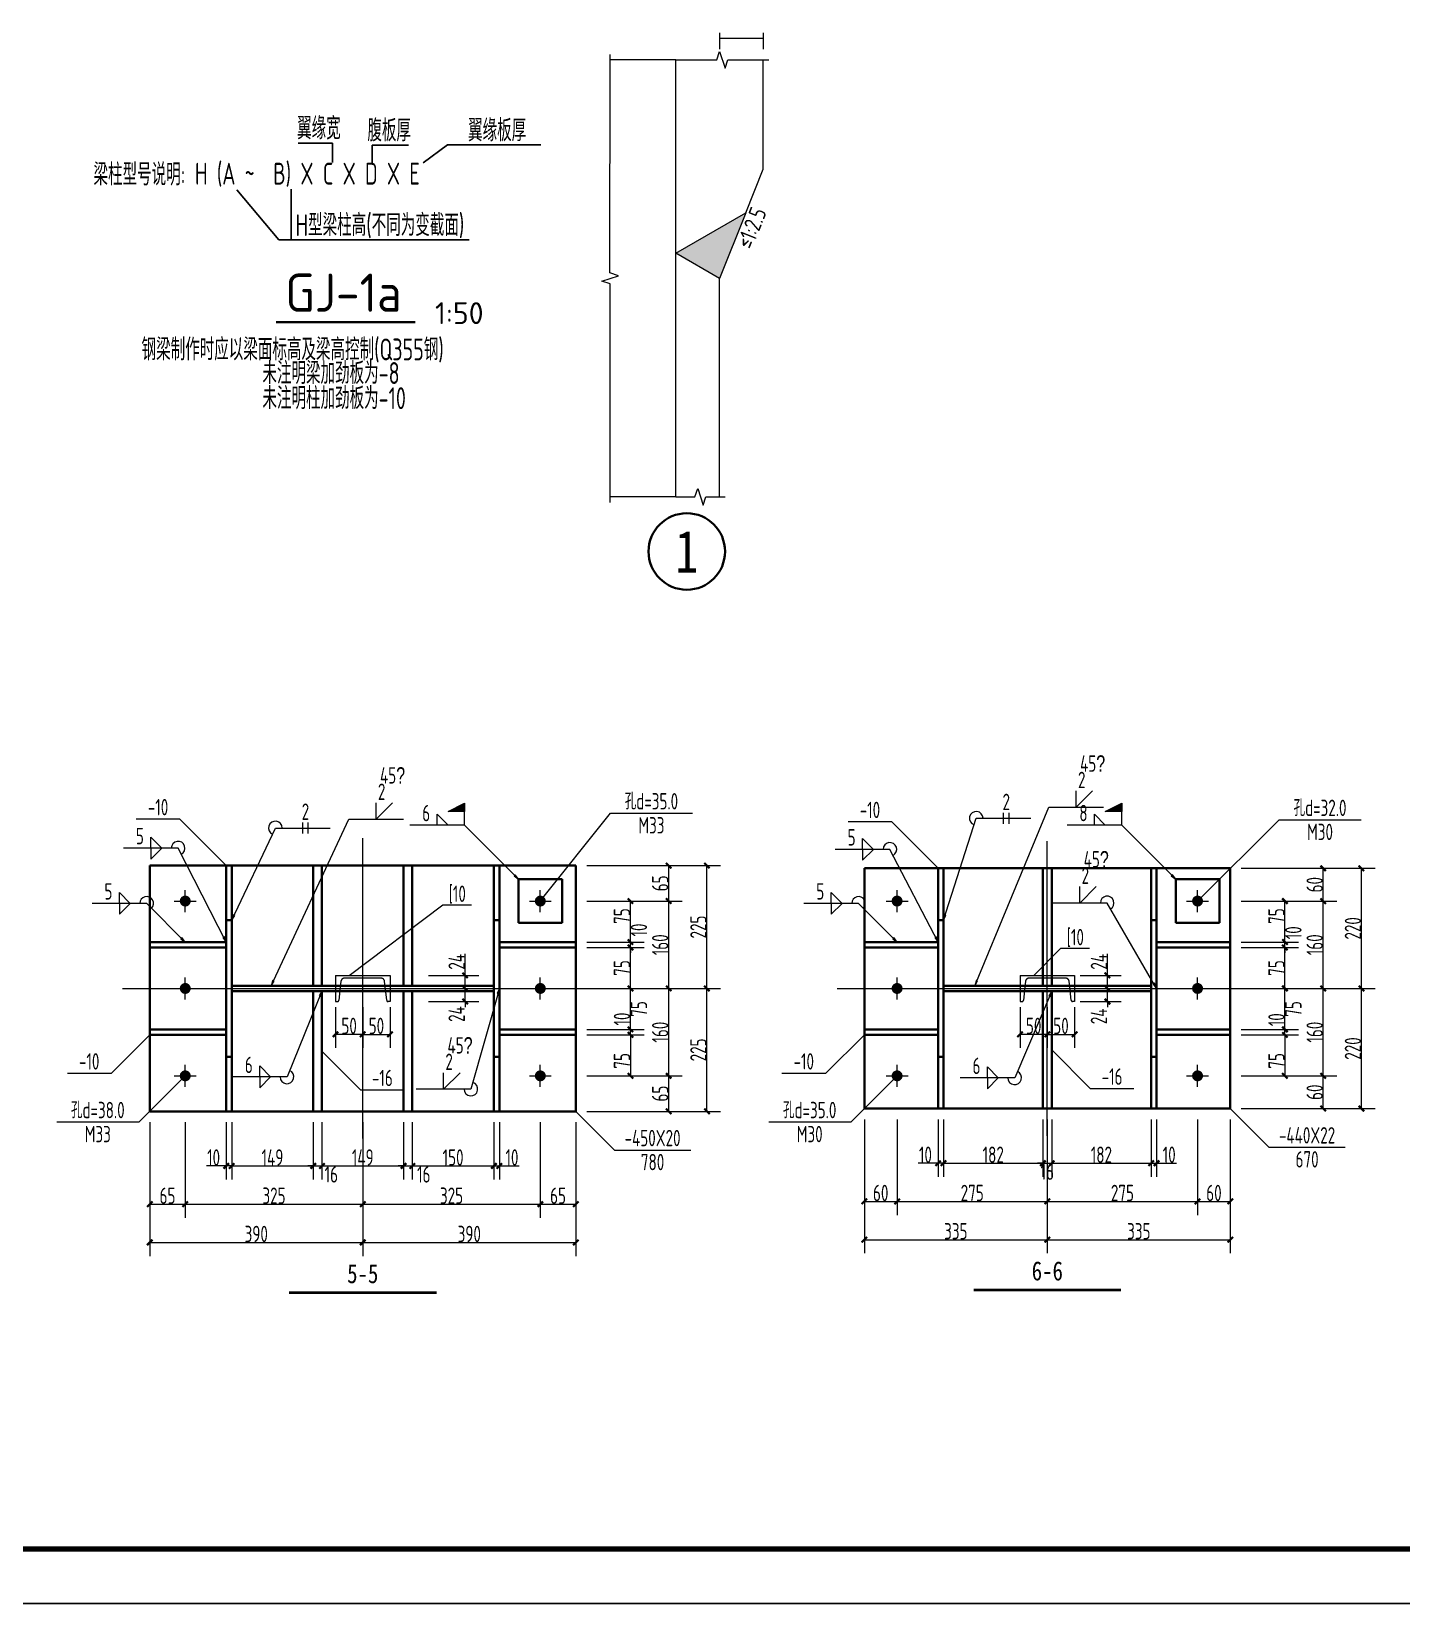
# Model space of a CAD drawing. Extents: x 2072855 to 2883818, y 17306032 to 17674225.
# Drawn here: x 2350839 to 2375920, y 17335470 to 17364257 of the extents above; entities that cross this region are included whole.
import ezdxf
from ezdxf.enums import TextEntityAlignment as Align

# ---------------------------------------------------------------- set-up
doc = ezdxf.new("R2010")
doc.units = 0
doc.header["$LTSCALE"] = 1000
doc.header["$MEASUREMENT"] = 0
doc.linetypes.add('线型2', pattern=[5, 3, -2])
doc.linetypes.add('线型4', pattern=[2.5, 1.5, -1])
for name, color, linetype, lineweight in [('10', 7, 'Continuous', 35), ('20', 2, 'Continuous', 35), ('墙线__粗线', 7, 'Continuous', 18), ('字符串标注', 9, 'Continuous', 18), ('尺寸标注', 9, 'Continuous', 18), ('层10', 7, 'Continuous', 35), ('柱子', 3, 'Continuous', 35), ('焊缝标注', 9, 'Continuous', 18), ('螺栓孔标注', 9, 'Continuous', 18), ('钢板标注', 9, 'Continuous', 18)]:
    doc.layers.add(name, color=color, linetype=linetype, lineweight=lineweight)
for name, color, linetype in [('3T_WOOD', 21, 'Continuous'), ('THICK', 6, 'Continuous'), ('TK', 4, 'Continuous')]:
    doc.layers.add(name, color=color, linetype=linetype)
doc.styles.add('FromPkpm', font='Pkpmeng', dxfattribs={"width": 0.7, "bigfont": 'hztxt'})
doc.styles.add('hztxt', font='Pkpmeng', dxfattribs={"width": 0.7, "bigfont": 'hztxt'})
doc.styles.add('TSSD_REIN', font='tssdeng.shx', dxfattribs={"width": 0.7, "bigfont": 'tssdchn.shx'})
doc.styles.add('宋体', font='', dxfattribs={"width": 0.8})
doc.styles.add('黑体', font='simhei.ttf', dxfattribs={"width": 0.8})
doc.styles.get('宋体').set_extended_font_data('SimSun')

# ---------------------------------------------------------------- blocks, each defined once
blk = doc.blocks.new('_ArchTick')
at = {"color": 0, "linetype": 'ByBlock', "const_width": 0.4}
blk.add_lwpolyline([(-0.5, -0.5), (0.5, 0.5)], dxfattribs=at)
blk = doc.blocks.new('GeYuanFrame_66021773', base_point=(20.09, 4.53))
at = {"layer": 'TK'}
blk.add_lwpolyline([(20.09, 4.53), (20.09, 598.53), (1176.09, 598.53), (1176.09, 4.53)], close=True, dxfattribs=at)
at = {"layer": 'TK', "const_width": 1}
blk.add_lwpolyline([(45.09, 588.53), (1166.09, 588.53), (1166.09, 14.53), (45.09, 14.53)], close=True, dxfattribs=at)

msp = doc.modelspace()

# ---------------------------------------------------------------- hatches: boundary and pattern name
at = {"layer": '墙线__粗线'}
msp.add_hatch(color=9, dxfattribs=at).paths.add_polyline_path([(2363435.5, 17359734.4), (2362635.5, 17360196.3), (2363916, 17360935.5)])
at = {"layer": '焊缝标注'}
for points in [[(2358765.3, 17349974.4), (2358465.3, 17349974.4), (2358765.3, 17350124.4)], [(2370797.1, 17349974.4), (2370497.1, 17349974.4), (2370797.1, 17350124.4)], [(2359754, 17348733.2), (2359694, 17348814.6), (2359672.8, 17348793.4)], [(2371785.9, 17348733.2), (2371725.9, 17348814.6), (2371704.6, 17348793.4)], [(2354504, 17347983.2), (2354560.4, 17348067.2), (2354533.3, 17348080)], [(2367535.9, 17347983.2), (2367580.7, 17348073.9), (2367552.1, 17348083)], [(2353654, 17347583.2), (2353594, 17347664.6), (2353572.8, 17347643.4)], [(2354404, 17347583.2), (2354371.8, 17347679.1), (2354345.1, 17347665.4)], [(2366685.9, 17347583.2), (2366625.9, 17347664.6), (2366604.6, 17347643.4)], [(2367435.9, 17347583.2), (2367403, 17347678.9), (2367376.4, 17347665)], [(2355224, 17346783.2), (2355279.9, 17346867.5), (2355252.7, 17346880.2)], [(2368105.9, 17346783.2), (2368158.1, 17346869.8), (2368130.4, 17346881.3)], [(2371435.9, 17346733.2), (2371398.8, 17346827.3), (2371372.8, 17346812.3)], [(2356157.4, 17346683.2), (2356105.7, 17346596.3), (2356133.5, 17346585)], [(2359404, 17346733.2), (2359362.4, 17346641.1), (2359391.3, 17346632.9)], [(2369515.9, 17346683.2), (2369462.8, 17346597.2), (2369490.4, 17346585.4)]]:
    msp.add_hatch(color=256, dxfattribs=at).paths.add_polyline_path(points)

# ---------------------------------------------------------------- linework, layer by layer
at = {"layer": '10', "linetype": '线型2', "lineweight": 18, "ltscale": 100}
for p, q in [((2356904, 17343983.2), (2356904, 17349483.2)), ((2369435.9, 17344033.2), (2369435.9, 17349433.2)), ((2352504, 17346733.2), (2361304, 17346733.2)), ((2365585.9, 17346733.2), (2373285.9, 17346733.2))]:
    msp.add_line(p, q, dxfattribs=at)
at = {"layer": '10', "lineweight": 18, "ltscale": 100}
for p, q in [((2353654, 17348133.2), (2353654, 17348533.2)), ((2360154, 17348133.2), (2360154, 17348533.2)), ((2366685.9, 17348133.2), (2366685.9, 17348533.2)), ((2372185.9, 17348133.2), (2372185.9, 17348533.2)), ((2353454, 17348333.2), (2353854, 17348333.2)), ((2359954, 17348333.2), (2360354, 17348333.2)), ((2366485.9, 17348333.2), (2366885.9, 17348333.2)), ((2371985.9, 17348333.2), (2372385.9, 17348333.2)), ((2353654, 17346533.2), (2353654, 17346933.2)), ((2360154, 17346533.2), (2360154, 17346933.2)), ((2366685.9, 17346533.2), (2366685.9, 17346933.2)), ((2372185.9, 17346533.2), (2372185.9, 17346933.2)), ((2353454, 17346733.2), (2353854, 17346733.2)), ((2359954, 17346733.2), (2360354, 17346733.2)), ((2366485.9, 17346733.2), (2366885.9, 17346733.2)), ((2371985.9, 17346733.2), (2372385.9, 17346733.2)), ((2353454, 17345133.2), (2353854, 17345133.2)), ((2353654, 17344933.2), (2353654, 17345333.2)), ((2359954, 17345133.2), (2360354, 17345133.2)), ((2360154, 17344933.2), (2360154, 17345333.2)), ((2366485.9, 17345133.2), (2366885.9, 17345133.2)), ((2366685.9, 17344933.2), (2366685.9, 17345333.2)), ((2371985.9, 17345133.2), (2372385.9, 17345133.2)), ((2372185.9, 17344933.2), (2372185.9, 17345333.2))]:
    msp.add_line(p, q, dxfattribs=at)
at = {"layer": '10', "color": 3, "lineweight": 35, "ltscale": 100}
for p, q in [((2354504, 17347983.2), (2354404, 17347983.2)), ((2354404, 17347983.2), (2354404, 17345483.2)), ((2354504, 17345483.2), (2354504, 17347983.2)), ((2359404, 17347983.2), (2359304, 17347983.2)), ((2359304, 17347983.2), (2359304, 17345483.2)), ((2359404, 17345483.2), (2359404, 17347983.2)), ((2367535.9, 17347983.2), (2367435.9, 17347983.2)), ((2367435.9, 17347983.2), (2367435.9, 17345483.2)), ((2367535.9, 17345483.2), (2367535.9, 17347983.2)), ((2371435.9, 17347983.2), (2371335.9, 17347983.2)), ((2371335.9, 17347983.2), (2371335.9, 17345483.2)), ((2371435.9, 17345483.2), (2371435.9, 17347983.2)), ((2354504, 17346783.2), (2359304, 17346783.2)), ((2354504, 17346683.2), (2359304, 17346683.2)), ((2367535.9, 17346783.2), (2371335.9, 17346783.2)), ((2367535.9, 17346683.2), (2371335.9, 17346683.2)), ((2354404, 17345483.2), (2354504, 17345483.2)), ((2359304, 17345483.2), (2359404, 17345483.2)), ((2367435.9, 17345483.2), (2367535.9, 17345483.2)), ((2371335.9, 17345483.2), (2371435.9, 17345483.2))]:
    msp.add_line(p, q, dxfattribs=at)
at = {"layer": '10', "color": 1, "linetype": '线型4', "lineweight": 18, "ltscale": 100}
for p, q in [((2356404, 17346973.2), (2356404, 17346493.2)), ((2356404, 17346973.2), (2357404, 17346973.2)), ((2356505.1, 17346867.5), (2356465, 17346519.6)), ((2357244.7, 17346920.2), (2356563.4, 17346920.2)), ((2357343, 17346519.6), (2357302.9, 17346867.5)), ((2357404, 17346973.2), (2357404, 17346493.2)), ((2368935.9, 17346973.2), (2368935.9, 17346493.2)), ((2368935.9, 17346973.2), (2369935.9, 17346973.2)), ((2369037, 17346867.5), (2368996.9, 17346519.6)), ((2369776.5, 17346920.2), (2369095.2, 17346920.2)), ((2369874.9, 17346519.6), (2369834.8, 17346867.5)), ((2369935.9, 17346973.2), (2369935.9, 17346493.2)), ((2356404, 17346493.2), (2356441.2, 17346493.2)), ((2357404, 17346493.2), (2357366.9, 17346493.2)), ((2368935.9, 17346493.2), (2368973, 17346493.2)), ((2369935.9, 17346493.2), (2369898.7, 17346493.2))]:
    msp.add_line(p, q, dxfattribs=at)
at = {"layer": '10', "color": 1, "ltscale": 100, "const_width": 100}
for points in [[(2353704, 17348333.2, 1), (2353604, 17348333.2, 1)], [(2360204, 17348333.2, 1), (2360104, 17348333.2, 1)], [(2366735.9, 17348333.2, 1), (2366635.9, 17348333.2, 1)], [(2372235.9, 17348333.2, 1), (2372135.9, 17348333.2, 1)], [(2353704, 17346733.2, 1), (2353604, 17346733.2, 1)], [(2360204, 17346733.2, 1), (2360104, 17346733.2, 1)], [(2366735.9, 17346733.2, 1), (2366635.9, 17346733.2, 1)], [(2372235.9, 17346733.2, 1), (2372135.9, 17346733.2, 1)], [(2353704, 17345133.2, 1), (2353604, 17345133.2, 1)], [(2360204, 17345133.2, 1), (2360104, 17345133.2, 1)], [(2366735.9, 17345133.2, 1), (2366635.9, 17345133.2, 1)], [(2372235.9, 17345133.2, 1), (2372135.9, 17345133.2, 1)]]:
    msp.add_lwpolyline(points, format="xyb", close=True, dxfattribs=at)
at = {"layer": '10', "lineweight": 35, "ltscale": 100, "const_width": 50}
for points in [[(2355554, 17341161.9), (2358254, 17341161.9)], [(2368085.9, 17341211.9), (2370785.9, 17341211.9)]]:
    msp.add_lwpolyline(points, dxfattribs=at)
at = {"layer": '10', "color": 1, "linetype": '线型4', "lineweight": 18, "ltscale": 100}
for centre, radius, start, end in [((2356567.1, 17346857.6), 62.8, 93.4084, 170.88101), ((2357240.9, 17346857.6), 62.8, 9.11901, 86.5916), ((2369099, 17346857.6), 62.8, 93.4084, 170.88101), ((2369772.8, 17346857.6), 62.8, 9.11901, 86.5916), ((2356442.7, 17346515.9), 22.7, 266.23474, 9.47566), ((2357365.4, 17346515.9), 22.7, 170.52434, 273.76526), ((2368974.5, 17346515.9), 22.7, 266.23474, 9.47566), ((2369897.2, 17346515.9), 22.7, 170.52434, 273.76526)]:
    msp.add_arc(centre, radius, start, end, dxfattribs=at)
at = {"layer": '20', "lineweight": 35, "ltscale": 100}
for p, q in [((2360804, 17348983.2), (2353004, 17348983.2)), ((2353004, 17348983.2), (2353004, 17344483.2)), ((2354504, 17348983.2), (2354404, 17348983.2)), ((2354404, 17348983.2), (2354404, 17347983.2)), ((2354504, 17347983.2), (2354504, 17348983.2)), ((2356157.4, 17348983.2), (2355997.4, 17348983.2)), ((2355997.4, 17348983.2), (2355997.4, 17346783.2)), ((2356157.4, 17346783.2), (2356157.4, 17348983.2)), ((2357810.7, 17348983.2), (2357650.7, 17348983.2)), ((2357650.7, 17348983.2), (2357650.7, 17346783.2)), ((2357810.7, 17346783.2), (2357810.7, 17348983.2)), ((2359404, 17348983.2), (2359304, 17348983.2)), ((2359304, 17348983.2), (2359304, 17347983.2)), ((2359404, 17347983.2), (2359404, 17348983.2)), ((2360804, 17344483.2), (2360804, 17348983.2)), ((2372785.9, 17348933.2), (2366085.9, 17348933.2)), ((2366085.9, 17348933.2), (2366085.9, 17344533.2)), ((2367535.9, 17348933.2), (2367435.9, 17348933.2)), ((2367435.9, 17348933.2), (2367435.9, 17347983.2)), ((2367535.9, 17347983.2), (2367535.9, 17348933.2)), ((2369515.9, 17348933.2), (2369355.9, 17348933.2)), ((2369355.9, 17348933.2), (2369355.9, 17346783.2)), ((2369515.9, 17346783.2), (2369515.9, 17348933.2)), ((2371435.9, 17348933.2), (2371335.9, 17348933.2)), ((2371335.9, 17348933.2), (2371335.9, 17347983.2)), ((2371435.9, 17347983.2), (2371435.9, 17348933.2)), ((2372785.9, 17344533.2), (2372785.9, 17348933.2)), ((2360554, 17348733.2), (2359754, 17348733.2)), ((2359754, 17348733.2), (2359754, 17347933.2)), ((2360554, 17347933.2), (2360554, 17348733.2)), ((2372585.9, 17348733.2), (2371785.9, 17348733.2)), ((2371785.9, 17348733.2), (2371785.9, 17347933.2)), ((2372585.9, 17347933.2), (2372585.9, 17348733.2)), ((2354404, 17347983.2), (2354504, 17347983.2)), ((2359304, 17347983.2), (2359404, 17347983.2)), ((2367435.9, 17347983.2), (2367535.9, 17347983.2)), ((2371335.9, 17347983.2), (2371435.9, 17347983.2)), ((2359754, 17347933.2), (2360554, 17347933.2)), ((2371785.9, 17347933.2), (2372585.9, 17347933.2)), ((2354404, 17347583.2), (2353004, 17347583.2)), ((2353004, 17347583.2), (2353004, 17347483.2)), ((2353004, 17347483.2), (2354404, 17347483.2)), ((2354404, 17347483.2), (2354404, 17347583.2)), ((2360804, 17347583.2), (2359404, 17347583.2)), ((2359404, 17347583.2), (2359404, 17347483.2)), ((2359404, 17347483.2), (2360804, 17347483.2)), ((2360804, 17347483.2), (2360804, 17347583.2)), ((2367435.9, 17347583.2), (2366085.9, 17347583.2)), ((2366085.9, 17347583.2), (2366085.9, 17347483.2)), ((2366085.9, 17347483.2), (2367435.9, 17347483.2)), ((2367435.9, 17347483.2), (2367435.9, 17347583.2)), ((2372785.9, 17347583.2), (2371435.9, 17347583.2)), ((2371435.9, 17347583.2), (2371435.9, 17347483.2)), ((2371435.9, 17347483.2), (2372785.9, 17347483.2)), ((2372785.9, 17347483.2), (2372785.9, 17347583.2)), ((2355997.4, 17346783.2), (2356157.4, 17346783.2)), ((2356157.4, 17346683.2), (2355997.4, 17346683.2)), ((2355997.4, 17346683.2), (2355997.4, 17344483.2)), ((2356157.4, 17344483.2), (2356157.4, 17346683.2)), ((2357650.7, 17346783.2), (2357810.7, 17346783.2)), ((2357810.7, 17346683.2), (2357650.7, 17346683.2)), ((2357650.7, 17346683.2), (2357650.7, 17344483.2)), ((2357810.7, 17344483.2), (2357810.7, 17346683.2)), ((2369355.9, 17346783.2), (2369515.9, 17346783.2)), ((2369515.9, 17346683.2), (2369355.9, 17346683.2)), ((2369355.9, 17346683.2), (2369355.9, 17344533.2)), ((2369515.9, 17344533.2), (2369515.9, 17346683.2)), ((2354404, 17345983.2), (2353004, 17345983.2)), ((2353004, 17345983.2), (2353004, 17345883.2)), ((2354404, 17345883.2), (2354404, 17345983.2)), ((2360804, 17345983.2), (2359404, 17345983.2)), ((2359404, 17345983.2), (2359404, 17345883.2)), ((2360804, 17345883.2), (2360804, 17345983.2)), ((2367435.9, 17345983.2), (2366085.9, 17345983.2)), ((2366085.9, 17345983.2), (2366085.9, 17345883.2)), ((2367435.9, 17345883.2), (2367435.9, 17345983.2)), ((2372785.9, 17345983.2), (2371435.9, 17345983.2)), ((2371435.9, 17345983.2), (2371435.9, 17345883.2)), ((2372785.9, 17345883.2), (2372785.9, 17345983.2)), ((2353004, 17345883.2), (2354404, 17345883.2)), ((2359404, 17345883.2), (2360804, 17345883.2)), ((2366085.9, 17345883.2), (2367435.9, 17345883.2)), ((2371435.9, 17345883.2), (2372785.9, 17345883.2)), ((2354504, 17345483.2), (2354404, 17345483.2)), ((2354404, 17345483.2), (2354404, 17344483.2)), ((2354504, 17344483.2), (2354504, 17345483.2)), ((2359404, 17345483.2), (2359304, 17345483.2)), ((2359304, 17345483.2), (2359304, 17344483.2)), ((2359404, 17344483.2), (2359404, 17345483.2)), ((2367535.9, 17345483.2), (2367435.9, 17345483.2)), ((2367435.9, 17345483.2), (2367435.9, 17344533.2)), ((2367535.9, 17344533.2), (2367535.9, 17345483.2)), ((2371435.9, 17345483.2), (2371335.9, 17345483.2)), ((2371335.9, 17345483.2), (2371335.9, 17344533.2)), ((2371435.9, 17344533.2), (2371435.9, 17345483.2)), ((2366085.9, 17344533.2), (2372785.9, 17344533.2)), ((2367435.9, 17344533.2), (2367535.9, 17344533.2)), ((2369355.9, 17344533.2), (2369515.9, 17344533.2)), ((2371335.9, 17344533.2), (2371435.9, 17344533.2)), ((2353004, 17344483.2), (2360804, 17344483.2)), ((2354404, 17344483.2), (2354504, 17344483.2)), ((2355997.4, 17344483.2), (2356157.4, 17344483.2)), ((2357650.7, 17344483.2), (2357810.7, 17344483.2)), ((2359304, 17344483.2), (2359404, 17344483.2))]:
    msp.add_line(p, q, dxfattribs=at)
at = {"layer": 'THICK'}
for p, q in [((2356350.4, 17362209.1), (2355720.4, 17362209.1)), ((2356350.4, 17361859.1), (2356350.4, 17362209.1)), ((2357077.3, 17362174.1), (2357742.3, 17362174.1)), ((2357077.3, 17361824.1), (2357077.3, 17362174.1)), ((2358011.5, 17361848.3), (2358454.9, 17362183.3)), ((2358454.9, 17362183.3), (2360165.9, 17362183.3)), ((2354595.4, 17361359.1), (2355367.4, 17360441.1)), ((2355592.4, 17361371.1), (2355592.4, 17360441.1)), ((2355367.4, 17360441.1), (2358851.4, 17360441.1))]:
    msp.add_line(p, q, dxfattribs=at)
at = {"layer": '墙线__粗线', "color": 6}
for p, q in [((2363435.5, 17364234.4, -200), (2363435.5, 17363934.4, -200)), ((2363435.5, 17364134.4, -200), (2364235.5, 17364134.4, -200)), ((2364235.5, 17364234.4, -200), (2364235.5, 17363934.4, -200))]:
    msp.add_line(p, q, dxfattribs=at)
at = {"layer": '墙线__粗线', "color": 9}
for p, q in [((2361429.1, 17359834.4, -200), (2361435.5, 17363834.4, -200)), ((2363385.5, 17363734.4, -200), (2363435.5, 17363888.3, -200)), ((2363435.5, 17363888.3, -200), (2363535.3, 17363581.8, -200)), ((2362635.5, 17363734.4, -200), (2361435.5, 17363734.4, -200)), ((2362635.5, 17363734.4, -200), (2363385.5, 17363734.4, -200)), ((2363535.3, 17363581.8, -200), (2363585.5, 17363735.6, -200)), ((2363585.5, 17363735.6, -200), (2364335.5, 17363734.4, -200)), ((2361281.6, 17359684.4, -200), (2361582.9, 17359784.1, -200)), ((2361582.9, 17359784.1, -200), (2361429.1, 17359834.4, -200)), ((2361435.5, 17359634.4, -200), (2361281.6, 17359684.4, -200)), ((2361435.5, 17355634.4, -200), (2361435.5, 17359634.4, -200)), ((2362635.5, 17355734.4, -200), (2361435.5, 17355734.4, -200)), ((2362635.5, 17355734.4, -200), (2362985.5, 17355734.4, -200)), ((2362985.5, 17355734.4, -200), (2363035.5, 17355888.3, -200)), ((2363035.5, 17355888.3, -200), (2363135.3, 17355581.1, -200)), ((2363135.3, 17355581.1, -200), (2363185.5, 17355734.9, -200)), ((2363185.5, 17355734.9, -200), (2363535.5, 17355734.4, -200))]:
    msp.add_line(p, q, dxfattribs=at)
at = {"layer": '墙线__粗线', "color": 2}
for p, q in [((2362635.5, 17360196.3, -200), (2362635.5, 17363734.4, -200)), ((2364235.5, 17361734.4, -200), (2364235.5, 17363734.4, -200)), ((2363916, 17360935.5, -200), (2364235.5, 17361734.4, -200))]:
    msp.add_line(p, q, dxfattribs=at)
at = {"layer": '墙线__粗线', "color": 3}
for p, q in [((2362635.5, 17355734.4, -200), (2362635.5, 17360196.3, -200)), ((2363435.5, 17355734.4, -200), (2363435.5, 17359734.4, -200))]:
    msp.add_line(p, q, dxfattribs=at)
at = {"layer": '墙线__粗线', "color": 9, "linetype": 'Continuous', "elevation": -200}
msp.add_lwpolyline([(2363435.5, 17359734.4), (2362635.5, 17360196.3), (2363916, 17360935.5)], close=True, dxfattribs=at)
at = {"layer": '字符串标注', "lineweight": 18, "ltscale": 100}
for p, q in [((2356654, 17346973.2), (2358371.5, 17348267.5)), ((2358371.5, 17348267.5), (2358896.5, 17348267.5)), ((2369185.9, 17346973.2), (2369685.9, 17347473.2)), ((2369685.9, 17347473.2), (2370210.9, 17347473.2))]:
    msp.add_line(p, q, dxfattribs=at)
at = {"layer": '字符串标注', "ltscale": 100, "const_width": 10}
for points in [[(2356659, 17346973.2, 1), (2356649, 17346973.2, 1)], [(2369190.9, 17346973.2, 1), (2369180.9, 17346973.2, 1)]]:
    msp.add_lwpolyline(points, format="xyb", close=True, dxfattribs=at)
at = {"layer": '尺寸标注', "linetype": 'Continuous', "lineweight": 18}
for p, q in [((2361004, 17348983.2), (2362754, 17348983.2)), ((2361004, 17348983.2), (2363454, 17348983.2)), ((2362504, 17348333.2), (2362504, 17348983.2)), ((2363204, 17346733.2), (2363204, 17348983.2)), ((2372985.9, 17348933.2), (2374735.9, 17348933.2)), ((2372985.9, 17348933.2), (2375435.9, 17348933.2)), ((2374485.9, 17348333.2), (2374485.9, 17348933.2)), ((2375185.9, 17346733.2), (2375185.9, 17348933.2)), ((2361004, 17348333.2), (2362054, 17348333.2)), ((2361004, 17348333.2), (2362754, 17348333.2)), ((2361004, 17348333.2), (2362754, 17348333.2)), ((2361804, 17347583.2), (2361804, 17348333.2)), ((2362504, 17346733.2), (2362504, 17348333.2)), ((2372985.9, 17348333.2), (2374035.9, 17348333.2)), ((2372985.9, 17348333.2), (2374735.9, 17348333.2)), ((2372985.9, 17348333.2), (2374735.9, 17348333.2)), ((2373785.9, 17347583.2), (2373785.9, 17348333.2)), ((2374485.9, 17346733.2), (2374485.9, 17348333.2)), ((2361804, 17347583.2), (2361804, 17347683.2)), ((2373785.9, 17347583.2), (2373785.9, 17347683.2)), ((2361004, 17347583.2), (2362054, 17347583.2)), ((2361004, 17347583.2), (2362054, 17347583.2)), ((2361004, 17347483.2), (2362054, 17347483.2)), ((2361004, 17347483.2), (2362054, 17347483.2)), ((2361804, 17347483.2), (2361804, 17347583.2)), ((2361804, 17346733.2), (2361804, 17347483.2)), ((2361804, 17347483.2), (2361804, 17347383.2)), ((2372985.9, 17347583.2), (2374035.9, 17347583.2)), ((2372985.9, 17347583.2), (2374035.9, 17347583.2)), ((2372985.9, 17347483.2), (2374035.9, 17347483.2)), ((2372985.9, 17347483.2), (2374035.9, 17347483.2)), ((2373785.9, 17347483.2), (2373785.9, 17347583.2)), ((2373785.9, 17346733.2), (2373785.9, 17347483.2)), ((2373785.9, 17347483.2), (2373785.9, 17347383.2)), ((2358777.8, 17346973.2), (2358777.8, 17347368.8)), ((2370535.9, 17346973.2), (2370535.9, 17347368.8)), ((2358110.2, 17346973.2), (2359027.8, 17346973.2)), ((2358777.8, 17346733.2), (2358777.8, 17346973.2)), ((2358777.8, 17346733.2), (2358777.8, 17346833.2)), ((2370035.9, 17346973.2), (2370785.9, 17346973.2)), ((2370535.9, 17346733.2), (2370535.9, 17346973.2)), ((2370535.9, 17346733.2), (2370535.9, 17346833.2)), ((2358110.2, 17346733.2), (2359027.8, 17346733.2)), ((2358110.2, 17346733.2), (2359027.8, 17346733.2)), ((2358777.8, 17346493.2), (2358777.8, 17346733.2)), ((2361004, 17346733.2), (2362054, 17346733.2)), ((2361004, 17346733.2), (2362054, 17346733.2)), ((2361004, 17346733.2), (2362754, 17346733.2)), ((2361004, 17346733.2), (2362754, 17346733.2)), ((2361004, 17346733.2), (2363454, 17346733.2)), ((2361004, 17346733.2), (2363454, 17346733.2)), ((2361804, 17345983.2), (2361804, 17346733.2)), ((2362504, 17345133.2), (2362504, 17346733.2)), ((2363204, 17344483.2), (2363204, 17346733.2)), ((2370035.9, 17346733.2), (2370785.9, 17346733.2)), ((2370035.9, 17346733.2), (2370785.9, 17346733.2)), ((2370535.9, 17346493.2), (2370535.9, 17346733.2)), ((2372985.9, 17346733.2), (2374035.9, 17346733.2)), ((2372985.9, 17346733.2), (2374035.9, 17346733.2)), ((2372985.9, 17346733.2), (2374735.9, 17346733.2)), ((2372985.9, 17346733.2), (2374735.9, 17346733.2)), ((2372985.9, 17346733.2), (2375435.9, 17346733.2)), ((2372985.9, 17346733.2), (2375435.9, 17346733.2)), ((2373785.9, 17345983.2), (2373785.9, 17346733.2)), ((2374485.9, 17345133.2), (2374485.9, 17346733.2)), ((2375185.9, 17344533.2), (2375185.9, 17346733.2)), ((2356404, 17346393.2), (2356404, 17345643.2)), ((2356904, 17346393.2), (2356904, 17345643.2)), ((2356904, 17346393.2), (2356904, 17345643.2)), ((2357404, 17346393.2), (2357404, 17345643.2)), ((2358110.2, 17346493.2), (2359027.8, 17346493.2)), ((2358777.8, 17346493.2), (2358777.8, 17346393.2)), ((2368935.9, 17346393.2), (2368935.9, 17345643.2)), ((2369435.9, 17346393.2), (2369435.9, 17345643.2)), ((2369435.9, 17346393.2), (2369435.9, 17345643.2)), ((2369935.9, 17346393.2), (2369935.9, 17345643.2)), ((2370035.9, 17346493.2), (2370785.9, 17346493.2)), ((2370535.9, 17346493.2), (2370535.9, 17346393.2)), ((2361004, 17345983.2), (2362054, 17345983.2)), ((2361004, 17345983.2), (2362054, 17345983.2)), ((2361804, 17345983.2), (2361804, 17346083.2)), ((2361804, 17345883.2), (2361804, 17345983.2)), ((2372985.9, 17345983.2), (2374035.9, 17345983.2)), ((2372985.9, 17345983.2), (2374035.9, 17345983.2)), ((2373785.9, 17345983.2), (2373785.9, 17346083.2)), ((2373785.9, 17345883.2), (2373785.9, 17345983.2)), ((2356904, 17345893.2), (2356404, 17345893.2)), ((2356904, 17345893.2), (2357404, 17345893.2)), ((2361004, 17345883.2), (2362054, 17345883.2)), ((2361004, 17345883.2), (2362054, 17345883.2)), ((2361804, 17345883.2), (2361804, 17345133.2)), ((2361804, 17345883.2), (2361804, 17345783.2)), ((2369435.9, 17345893.2), (2368935.9, 17345893.2)), ((2369435.9, 17345893.2), (2369935.9, 17345893.2)), ((2372985.9, 17345883.2), (2374035.9, 17345883.2)), ((2372985.9, 17345883.2), (2374035.9, 17345883.2)), ((2373785.9, 17345883.2), (2373785.9, 17345133.2)), ((2373785.9, 17345883.2), (2373785.9, 17345783.2)), ((2361004, 17345133.2), (2362054, 17345133.2)), ((2361004, 17345133.2), (2362754, 17345133.2)), ((2361004, 17345133.2), (2362754, 17345133.2)), ((2362504, 17344483.2), (2362504, 17345133.2)), ((2372985.9, 17345133.2), (2374035.9, 17345133.2)), ((2372985.9, 17345133.2), (2374735.9, 17345133.2)), ((2372985.9, 17345133.2), (2374735.9, 17345133.2)), ((2374485.9, 17344533.2), (2374485.9, 17345133.2)), ((2372985.9, 17344533.2), (2374735.9, 17344533.2)), ((2372985.9, 17344533.2), (2375435.9, 17344533.2)), ((2353004, 17344283.2), (2353004, 17342533.2)), ((2353004, 17344283.2), (2353004, 17341833.2)), ((2353654, 17344283.2), (2353654, 17342533.2)), ((2353654, 17344283.2), (2353654, 17342533.2)), ((2354404, 17344283.2), (2354404, 17343233.2)), ((2354504, 17344283.2), (2354504, 17343233.2)), ((2354504, 17344283.2), (2354504, 17343233.2)), ((2355997.4, 17344283.2), (2355997.4, 17343233.2)), ((2355997.4, 17344283.2), (2355997.4, 17343233.2)), ((2356157.4, 17344283.2), (2356157.4, 17343233.2)), ((2356157.4, 17344283.2), (2356157.4, 17343233.2)), ((2356904, 17344283.2), (2356904, 17342533.2)), ((2356904, 17344283.2), (2356904, 17342533.2)), ((2356904, 17344283.2), (2356904, 17341833.2)), ((2356904, 17344283.2), (2356904, 17341833.2)), ((2357650.7, 17344283.2), (2357650.7, 17343233.2)), ((2357650.7, 17344283.2), (2357650.7, 17343233.2)), ((2357810.7, 17344283.2), (2357810.7, 17343233.2)), ((2357810.7, 17344283.2), (2357810.7, 17343233.2)), ((2359304, 17344283.2), (2359304, 17343233.2)), ((2359304, 17344283.2), (2359304, 17343233.2)), ((2359404, 17344283.2), (2359404, 17343233.2)), ((2360154, 17344283.2), (2360154, 17342533.2)), ((2360154, 17344283.2), (2360154, 17342533.2)), ((2360804, 17344283.2), (2360804, 17342533.2)), ((2360804, 17344283.2), (2360804, 17341833.2)), ((2361004, 17344483.2), (2362754, 17344483.2)), ((2361004, 17344483.2), (2363454, 17344483.2)), ((2366085.9, 17344333.2), (2366085.9, 17342583.2)), ((2366085.9, 17344333.2), (2366085.9, 17341883.2)), ((2366685.9, 17344333.2), (2366685.9, 17342583.2)), ((2366685.9, 17344333.2), (2366685.9, 17342583.2)), ((2367435.9, 17344333.2), (2367435.9, 17343283.2)), ((2367535.9, 17344333.2), (2367535.9, 17343283.2)), ((2367535.9, 17344333.2), (2367535.9, 17343283.2)), ((2369355.9, 17344333.2), (2369355.9, 17343283.2)), ((2369355.9, 17344333.2), (2369355.9, 17343283.2)), ((2369435.9, 17344333.2), (2369435.9, 17342583.2)), ((2369435.9, 17344333.2), (2369435.9, 17342583.2)), ((2369435.9, 17344333.2), (2369435.9, 17341883.2)), ((2369435.9, 17344333.2), (2369435.9, 17341883.2)), ((2369515.9, 17344333.2), (2369515.9, 17343283.2)), ((2369515.9, 17344333.2), (2369515.9, 17343283.2)), ((2371335.9, 17344333.2), (2371335.9, 17343283.2)), ((2371335.9, 17344333.2), (2371335.9, 17343283.2)), ((2371435.9, 17344333.2), (2371435.9, 17343283.2)), ((2372185.9, 17344333.2), (2372185.9, 17342583.2)), ((2372185.9, 17344333.2), (2372185.9, 17342583.2)), ((2372785.9, 17344333.2), (2372785.9, 17342583.2)), ((2372785.9, 17344333.2), (2372785.9, 17341883.2)), ((2354404, 17343483.2), (2354042.1, 17343483.2)), ((2354504, 17343483.2), (2354404, 17343483.2)), ((2354504, 17343483.2), (2355997.4, 17343483.2)), ((2355997.4, 17343483.2), (2355897.4, 17343483.2)), ((2355997.4, 17343483.2), (2356157.4, 17343483.2)), ((2356157.4, 17343483.2), (2356257.4, 17343483.2)), ((2356157.4, 17343483.2), (2357650.7, 17343483.2)), ((2357650.7, 17343483.2), (2357550.7, 17343483.2)), ((2357650.7, 17343483.2), (2357810.7, 17343483.2)), ((2357810.7, 17343483.2), (2357910.7, 17343483.2)), ((2357810.7, 17343483.2), (2359304, 17343483.2)), ((2359304, 17343483.2), (2359404, 17343483.2)), ((2359404, 17343483.2), (2359765.9, 17343483.2)), ((2367435.9, 17343533.2), (2367074, 17343533.2)), ((2367535.9, 17343533.2), (2367435.9, 17343533.2)), ((2367535.9, 17343533.2), (2369355.9, 17343533.2)), ((2369355.9, 17343533.2), (2369255.9, 17343533.2)), ((2369355.9, 17343533.2), (2369515.9, 17343533.2)), ((2369515.9, 17343533.2), (2369615.9, 17343533.2)), ((2369515.9, 17343533.2), (2371335.9, 17343533.2)), ((2371335.9, 17343533.2), (2371435.9, 17343533.2)), ((2371435.9, 17343533.2), (2371797.8, 17343533.2)), ((2353004, 17342783.2), (2353654, 17342783.2)), ((2353654, 17342783.2), (2356904, 17342783.2)), ((2356904, 17342783.2), (2360154, 17342783.2)), ((2360154, 17342783.2), (2360804, 17342783.2)), ((2366085.9, 17342833.2), (2366685.9, 17342833.2)), ((2366685.9, 17342833.2), (2369435.9, 17342833.2)), ((2369435.9, 17342833.2), (2372185.9, 17342833.2)), ((2372185.9, 17342833.2), (2372785.9, 17342833.2)), ((2353004, 17342083.2), (2356904, 17342083.2)), ((2356904, 17342083.2), (2360804, 17342083.2)), ((2366085.9, 17342133.2), (2369435.9, 17342133.2)), ((2369435.9, 17342133.2), (2372785.9, 17342133.2))]:
    msp.add_line(p, q, dxfattribs=at)
at = {"layer": '层10'}
msp.add_circle((2362835.5, 17354734.4, 1000), 700, dxfattribs=at)
at = {"layer": '柱子', "color": 7, "const_width": 45, "elevation": 200}
msp.add_lwpolyline([(2355316.9, 17358934), (2357865.7, 17358934)], dxfattribs=at)
at = {"layer": '焊缝标注', "lineweight": 18, "ltscale": 100}
for p, q in [((2369965.1, 17350051.5), (2369965.1, 17350351.5)), ((2369965.1, 17350051.5), (2370265.1, 17350351.5)), ((2357149.2, 17349835), (2357149.2, 17350135)), ((2357149.2, 17349835), (2357449.2, 17350135)), ((2358765.3, 17349724.4), (2358765.3, 17349974.4)), ((2368105.9, 17346783.2), (2369465.1, 17350051.5)), ((2369465.1, 17350051.5), (2370465.1, 17350051.5)), ((2370797.1, 17349724.4), (2370797.1, 17349974.4)), ((2355224, 17346783.2), (2356649.2, 17349835)), ((2355804.4, 17349570.5), (2355804.4, 17349770.5)), ((2355904.4, 17349570.5), (2355904.4, 17349770.5)), ((2356649.2, 17349835), (2357649.2, 17349835)), ((2358765.3, 17349724.4), (2357765.3, 17349724.4)), ((2358465.3, 17349724.4), (2358265.3, 17349924.4)), ((2358265.3, 17349724.4), (2358265.3, 17349924.4)), ((2359754, 17348733.2), (2358765.3, 17349724.4)), ((2367535.9, 17347983.2), (2368134.5, 17349849.1)), ((2368134.5, 17349849.1), (2369134.5, 17349849.1)), ((2368634.5, 17349749.1), (2368634.5, 17349949.1)), ((2368734.5, 17349749.1), (2368734.5, 17349949.1)), ((2370797.1, 17349724.4), (2369797.1, 17349724.4)), ((2370497.1, 17349724.4), (2370297.1, 17349924.4)), ((2370297.1, 17349724.4), (2370297.1, 17349924.4)), ((2371785.9, 17348733.2), (2370797.1, 17349724.4)), ((2353224.1, 17349302.8), (2353024.1, 17349502.8)), ((2353024.1, 17349302.8), (2353024.1, 17349502.8)), ((2354504, 17347983.2), (2355304.4, 17349670.5)), ((2355304.4, 17349670.5), (2356304.4, 17349670.5)), ((2366253.3, 17349280.2), (2366053.3, 17349480.2)), ((2366053.3, 17349280.2), (2366053.3, 17349480.2)), ((2353524.1, 17349302.8), (2352524.1, 17349302.8)), ((2353224.1, 17349302.8), (2353024.1, 17349102.8)), ((2353024.1, 17349302.8), (2353024.1, 17349102.8)), ((2354404, 17347583.2), (2353524.1, 17349302.8)), ((2366553.3, 17349280.2), (2365553.3, 17349280.2)), ((2366253.3, 17349280.2), (2366053.3, 17349080.2)), ((2366053.3, 17349280.2), (2366053.3, 17349080.2)), ((2367435.9, 17347583.2), (2366553.3, 17349280.2)), ((2370031.3, 17348297.6), (2370031.3, 17348597.6)), ((2370031.3, 17348297.6), (2370331.3, 17348597.6)), ((2352947.8, 17348291.2), (2351947.8, 17348291.2)), ((2352647.8, 17348291.2), (2352447.8, 17348491.2)), ((2352447.8, 17348291.2), (2352447.8, 17348491.2)), ((2352647.8, 17348291.2), (2352447.8, 17348091.2)), ((2352447.8, 17348291.2), (2352447.8, 17348091.2)), ((2353654, 17347583.2), (2352947.8, 17348291.2)), ((2365979.6, 17348291.2), (2364979.6, 17348291.2)), ((2365679.6, 17348291.2), (2365479.6, 17348491.2)), ((2365479.6, 17348291.2), (2365479.6, 17348491.2)), ((2365679.6, 17348291.2), (2365479.6, 17348091.2)), ((2365479.6, 17348291.2), (2365479.6, 17348091.2)), ((2366685.9, 17347583.2), (2365979.6, 17348291.2)), ((2370531.3, 17348297.6), (2369531.3, 17348297.6)), ((2371435.9, 17346733.2), (2370531.3, 17348297.6)), ((2356157.4, 17346683.2), (2355517.3, 17345113.4)), ((2359404, 17346733.2), (2358884.3, 17344890.8)), ((2369515.9, 17346683.2), (2368838.4, 17345095.7)), ((2355517.3, 17345113.4), (2354517.3, 17345113.4)), ((2355217.3, 17345113.4), (2355017.3, 17345313.4)), ((2355017.3, 17345113.4), (2355017.3, 17345313.4)), ((2355217.3, 17345113.4), (2355017.3, 17344913.4)), ((2355017.3, 17345113.4), (2355017.3, 17344913.4)), ((2358384.3, 17344890.8), (2358384.3, 17345190.8)), ((2358384.3, 17344890.8), (2358684.3, 17345190.8)), ((2368838.4, 17345095.7), (2367838.4, 17345095.7)), ((2368538.4, 17345095.7), (2368338.4, 17345295.7)), ((2368338.4, 17345095.7), (2368338.4, 17345295.7)), ((2368538.4, 17345095.7), (2368338.4, 17344895.7)), ((2368338.4, 17345095.7), (2368338.4, 17344895.7)), ((2358884.3, 17344890.8), (2357884.3, 17344890.8))]:
    msp.add_line(p, q, dxfattribs=at)
at = {"layer": '焊缝标注', "linetype": 'Continuous'}
for points in [[(2358765.3, 17349974.4), (2358465.3, 17349974.4), (2358765.3, 17350124.4)], [(2370797.1, 17349974.4), (2370497.1, 17349974.4), (2370797.1, 17350124.4)], [(2359754, 17348733.2), (2359694, 17348814.6), (2359672.8, 17348793.4)], [(2371785.9, 17348733.2), (2371725.9, 17348814.6), (2371704.6, 17348793.4)], [(2354504, 17347983.2), (2354560.4, 17348067.2), (2354533.3, 17348080)], [(2367535.9, 17347983.2), (2367580.7, 17348073.9), (2367552.1, 17348083)], [(2353654, 17347583.2), (2353594, 17347664.6), (2353572.8, 17347643.4)], [(2354404, 17347583.2), (2354371.8, 17347679.1), (2354345.1, 17347665.4)], [(2366685.9, 17347583.2), (2366625.9, 17347664.6), (2366604.6, 17347643.4)], [(2367435.9, 17347583.2), (2367403, 17347678.9), (2367376.4, 17347665)], [(2355224, 17346783.2), (2355279.9, 17346867.5), (2355252.7, 17346880.2)], [(2368105.9, 17346783.2), (2368158.1, 17346869.8), (2368130.4, 17346881.3)], [(2371435.9, 17346733.2), (2371398.8, 17346827.3), (2371372.8, 17346812.3)], [(2356157.4, 17346683.2), (2356105.7, 17346596.3), (2356133.5, 17346585)], [(2359404, 17346733.2), (2359362.4, 17346641.1), (2359391.3, 17346632.9)], [(2369515.9, 17346683.2), (2369462.8, 17346597.2), (2369490.4, 17346585.4)]]:
    msp.add_lwpolyline(points, close=True, dxfattribs=at)
at = {"layer": '焊缝标注', "lineweight": 18, "ltscale": 100}
for centre, start, end in [((2368134.5, 17349849.1), 0, 252.21155), ((2355304.4, 17349670.5), 0, 244.62259), ((2353524.1, 17349302.8), 297.09903, 180), ((2366553.3, 17349280.2), 297.47958, 180), ((2352947.8, 17348291.2), 314.93158, 180), ((2365979.6, 17348291.2), 314.93158, 180), ((2370531.3, 17348297.6), 300.03931, 180), ((2355517.3, 17345113.4), 180, 67.81845), ((2368838.4, 17345095.7), 180, 66.88901), ((2358884.3, 17344890.8), 180, 74.24605)]:
    msp.add_arc(centre, 125, start, end, dxfattribs=at)
at = {"layer": '螺栓孔标注', "lineweight": 18, "ltscale": 100}
for p, q in [((2360154, 17348333.2), (2361438.6, 17349941.4)), ((2361438.6, 17349941.4), (2362938.6, 17349941.4)), ((2372185.9, 17348333.2), (2373678.5, 17349820.1)), ((2373678.5, 17349820.1), (2375178.5, 17349820.1)), ((2353654, 17345133.2), (2352803.8, 17344286.4)), ((2366685.9, 17345133.2), (2365835.7, 17344286.4)), ((2352803.8, 17344286.4), (2351303.8, 17344286.4)), ((2365835.7, 17344286.4), (2364335.7, 17344286.4))]:
    msp.add_line(p, q, dxfattribs=at)
at = {"layer": '螺栓孔标注', "ltscale": 100, "const_width": 10}
for points in [[(2360159, 17348333.2, 1), (2360149, 17348333.2, 1)], [(2372190.9, 17348333.2, 1), (2372180.9, 17348333.2, 1)], [(2353659, 17345133.2, 1), (2353649, 17345133.2, 1)], [(2366690.9, 17345133.2, 1), (2366680.9, 17345133.2, 1)]]:
    msp.add_lwpolyline(points, format="xyb", close=True, dxfattribs=at)
at = {"layer": '钢板标注', "lineweight": 18, "ltscale": 100}
for p, q in [((2353556.5, 17349832.8), (2352756.5, 17349832.8)), ((2354404, 17348983.2), (2353556.5, 17349832.8)), ((2366588.4, 17349782.8), (2365788.4, 17349782.8)), ((2367435.9, 17348933.2), (2366588.4, 17349782.8)), ((2353004, 17345883.2), (2352295.5, 17345177.5)), ((2366085.9, 17345883.2), (2365377.4, 17345177.5)), ((2356157.4, 17345583.2), (2356862.5, 17344874.2)), ((2369515.9, 17345608.2), (2370221, 17344899.2)), ((2352295.5, 17345177.5), (2351495.5, 17345177.5)), ((2365377.4, 17345177.5), (2364577.4, 17345177.5)), ((2356862.5, 17344874.2), (2357662.5, 17344874.2)), ((2370221, 17344899.2), (2371021, 17344899.2)), ((2372785.9, 17344533.2), (2373491, 17343824.2)), ((2360804, 17344483.2), (2361509.2, 17343774.2)), ((2361509.2, 17343774.2), (2362909.2, 17343774.2)), ((2373491, 17343824.2), (2374891, 17343824.2))]:
    msp.add_line(p, q, dxfattribs=at)
at = {"layer": '钢板标注', "ltscale": 100, "const_width": 10}
for points in [[(2354409, 17348983.2, 1), (2354399, 17348983.2, 1)], [(2367440.9, 17348933.2, 1), (2367430.9, 17348933.2, 1)], [(2353009, 17345883.2, 1), (2352999, 17345883.2, 1)], [(2366090.9, 17345883.2, 1), (2366080.9, 17345883.2, 1)], [(2356162.4, 17345583.2, 1), (2356152.4, 17345583.2, 1)], [(2369520.9, 17345608.2, 1), (2369510.9, 17345608.2, 1)], [(2372790.9, 17344533.2, 1), (2372780.9, 17344533.2, 1)], [(2360809, 17344483.2, 1), (2360799, 17344483.2, 1)]]:
    msp.add_lwpolyline(points, format="xyb", close=True, dxfattribs=at)

# ---------------------------------------------------------------- block references
at = {"layer": '3T_WOOD', "xscale": 100, "yscale": 100, "zscale": 100}
msp.add_blockref('GeYuanFrame_66021773', (2305502.1, 17335470.1), dxfattribs=at)
at = {"layer": '尺寸标注', "linetype": 'Continuous', "lineweight": 18, "xscale": 100, "yscale": 100, "zscale": 100}
for p, rotation in [((2362504, 17348983.2), 90), ((2363204, 17348983.2), 90), ((2374485.9, 17348933.2), 90), ((2375185.9, 17348933.2), 90), ((2361804, 17348333.2), 90), ((2362504, 17348333.2), 90), ((2362504, 17348333.2), 270), ((2373785.9, 17348333.2), 90), ((2374485.9, 17348333.2), 90), ((2374485.9, 17348333.2), 270), ((2361804, 17347583.2), 270), ((2361804, 17347583.2), 270), ((2361804, 17347483.2), 90), ((2361804, 17347483.2), 90), ((2373785.9, 17347583.2), 270), ((2373785.9, 17347583.2), 270), ((2373785.9, 17347483.2), 90), ((2373785.9, 17347483.2), 90), ((2358777.8, 17346973.2), 90), ((2358777.8, 17346733.2), 270), ((2358777.8, 17346733.2), 270), ((2361804, 17346733.2), 90), ((2361804, 17346733.2), 270), ((2362504, 17346733.2), 90), ((2362504, 17346733.2), 270), ((2363204, 17346733.2), 90), ((2363204, 17346733.2), 270), ((2370535.9, 17346973.2), 90), ((2370535.9, 17346733.2), 270), ((2370535.9, 17346733.2), 270), ((2373785.9, 17346733.2), 90), ((2373785.9, 17346733.2), 270), ((2374485.9, 17346733.2), 90), ((2374485.9, 17346733.2), 270), ((2375185.9, 17346733.2), 90), ((2375185.9, 17346733.2), 270), ((2358777.8, 17346493.2), 90), ((2370535.9, 17346493.2), 90), ((2356404, 17345893.2), 180), ((2356904, 17345893.2), 180), ((2361804, 17345983.2), 270), ((2361804, 17345983.2), 270), ((2361804, 17345883.2), 90), ((2361804, 17345883.2), 90), ((2368935.9, 17345893.2), 180), ((2369435.9, 17345893.2), 180), ((2373785.9, 17345983.2), 270), ((2373785.9, 17345983.2), 270), ((2373785.9, 17345883.2), 90), ((2373785.9, 17345883.2), 90), ((2361804, 17345133.2), 270), ((2362504, 17345133.2), 90), ((2362504, 17345133.2), 270), ((2373785.9, 17345133.2), 270), ((2374485.9, 17345133.2), 90), ((2374485.9, 17345133.2), 270), ((2362504, 17344483.2), 270), ((2363204, 17344483.2), 270), ((2374485.9, 17344533.2), 270), ((2375185.9, 17344533.2), 270), ((2354404, 17343483.2), 180), ((2354504, 17343483.2), 180), ((2356157.4, 17343483.2), 180), ((2356157.4, 17343483.2), 180), ((2357810.7, 17343483.2), 180), ((2357810.7, 17343483.2), 180), ((2359304, 17343483.2), 180), ((2367435.9, 17343533.2), 180), ((2367535.9, 17343533.2), 180), ((2369515.9, 17343533.2), 180), ((2369515.9, 17343533.2), 180), ((2371335.9, 17343533.2), 180), ((2353004, 17342783.2), 180), ((2353654, 17342783.2), 180), ((2356904, 17342783.2), 180), ((2360154, 17342783.2), 180), ((2366085.9, 17342833.2), 180), ((2366685.9, 17342833.2), 180), ((2369435.9, 17342833.2), 180), ((2372185.9, 17342833.2), 180), ((2366085.9, 17342133.2), 180), ((2369435.9, 17342133.2), 180), ((2353004, 17342083.2), 180), ((2356904, 17342083.2), 180)]:
    msp.add_blockref('_ArchTick', p, dxfattribs=dict(at, rotation=rotation))
for p in [(2356904, 17345893.2), (2357404, 17345893.2), (2369435.9, 17345893.2), (2369935.9, 17345893.2), (2354504, 17343483.2), (2355997.4, 17343483.2), (2355997.4, 17343483.2), (2357650.7, 17343483.2), (2357650.7, 17343483.2), (2359304, 17343483.2), (2359404, 17343483.2), (2367535.9, 17343533.2), (2369355.9, 17343533.2), (2369355.9, 17343533.2), (2371335.9, 17343533.2), (2371435.9, 17343533.2), (2353654, 17342783.2), (2356904, 17342783.2), (2360154, 17342783.2), (2360804, 17342783.2), (2366685.9, 17342833.2), (2369435.9, 17342833.2), (2372185.9, 17342833.2), (2372785.9, 17342833.2), (2369435.9, 17342133.2), (2372785.9, 17342133.2), (2356904, 17342083.2), (2360804, 17342083.2)]:
    msp.add_blockref('_ArchTick', p, dxfattribs=at)

# ---------------------------------------------------------------- texts
at = {"layer": '10', "lineweight": 25, "style": '宋体', "width": 0.8}
for s, p in [('5-5', (2356904, 17341511.9)), ('6-6', (2369435.9, 17341561.9))]:
    msp.add_text(s, height=350, dxfattribs=at).set_placement(p, align=Align.MIDDLE_CENTER)
at = {"layer": 'THICK', "style": 'TSSD_REIN', "width": 0.7}
for s, p in [('翼缘宽', (2355702.4, 17362283.1)), ('腹板厚', (2356988.7, 17362244.1)), ('翼缘板厚', (2358831.4, 17362246)), ('梁柱型号说明:', (2351974.1, 17361438.6)), ('H (A ~  B) X C X D X E', (2353831.4, 17361453.1)), ('H型梁柱高(不同为变截面)', (2355672.4, 17360511.1)), ('钢梁制作时应以梁面标高及梁高控制(Q355钢)', (2352855.5, 17358234.5, -600)), ('未注明梁加劲板为-8', (2355066.9, 17357801.5)), ('未注明柱加劲板为-10', (2355066.9, 17357341.3))]:
    msp.add_text(s, height=400, dxfattribs=at).set_placement(p)
at = {"layer": '墙线__粗线', "color": 6, "style": 'hztxt', "width": 0.8}
msp.add_text('≤1:2.5', height=310, rotation=68.19859, dxfattribs=at).set_placement((2364021.2, 17360660.1, 1000), align=Align.MIDDLE_CENTER)
at = {"layer": '字符串标注', "lineweight": 25, "style": 'FromPkpm', "width": 0.7}
for p in [(2358634, 17348317.5), (2369948.4, 17347523.2)]:
    msp.add_text('[10', height=300, dxfattribs=at).set_placement(p, align=Align.CENTER)
at = {"layer": '尺寸标注', "linetype": 'Continuous', "lineweight": 18, "char_height": 300, "attachment_point": 5, "rotation": 90, "style": 'FromPkpm'}
for s, insert in [('\\A1;65', (2362349, 17348658.2)), ('\\A1;60', (2374330.9, 17348633.2)), ('\\A1;75', (2361649, 17348058.8)), ('\\A1;225', (2363049, 17347858.2)), ('\\A1;75', (2373630.9, 17348058.8)), ('\\A1;220', (2375030.9, 17347833.2)), ('\\A1;10', (2361959, 17347803.4)), ('\\A1;160', (2362349, 17347533.2)), ('\\A1;10', (2373940.9, 17347752.9)), ('\\A1;160', (2374330.9, 17347533.2)), ('\\A1;24', (2358622.8, 17347221)), ('\\A1;75', (2361649, 17347108.2)), ('\\A1;24', (2370380.9, 17347221)), ('\\A1;75', (2373630.9, 17347108.2)), ('\\A1;24', (2358622.8, 17346263.8)), ('\\A1;10', (2361649, 17346173.2)), ('\\A1;75', (2361959, 17346358.2)), ('\\A1;24', (2370380.9, 17346222.2)), ('\\A1;10', (2373630.9, 17346160.8)), ('\\A1;75', (2373940.9, 17346358.2)), ('\\A1;160', (2362349, 17345933.2)), ('\\A1;160', (2374330.9, 17345933.2)), ('\\A1;225', (2363049, 17345608.2)), ('\\A1;220', (2375030.9, 17345633.2)), ('\\A1;75', (2361649, 17345407.7)), ('\\A1;75', (2373630.9, 17345407.7)), ('\\A1;65', (2362349, 17344808.2)), ('\\A1;60', (2374330.9, 17344833.2))]:
    msp.add_mtext(s, dxfattribs=dict(at, insert=insert))
at = {"layer": '尺寸标注', "linetype": 'Continuous', "lineweight": 18, "char_height": 300, "attachment_point": 5, "style": 'FromPkpm'}
for s, insert in [('\\A1;50', (2356654, 17346048.2)), ('\\A1;50', (2357154, 17346048.2)), ('\\A1;50', (2369185.9, 17346048.2)), ('\\A1;50', (2369685.9, 17346048.2)), ('\\A1;10', (2354173.1, 17343638.2)), ('\\A1;149', (2355250.7, 17343638.2)), ('\\A1;149', (2356904, 17343638.2)), ('\\A1;150', (2358557.4, 17343638.2)), ('\\A1;10', (2359635, 17343638.2)), ('\\A1;10', (2367204.9, 17343688.2)), ('\\A1;182', (2368445.9, 17343688.2)), ('\\A1;182', (2370425.9, 17343688.2)), ('\\A1;10', (2371666.8, 17343688.2)), ('\\A1;16', (2356328.3, 17343328.2)), ('\\A1;16', (2358020.6, 17343328.2)), ('\\A1;16', (2369435.9, 17343378.2)), ('\\A1;65', (2353329, 17342938.2)), ('\\A1;325', (2355279, 17342938.2)), ('\\A1;325', (2358529, 17342938.2)), ('\\A1;65', (2360479, 17342938.2)), ('\\A1;60', (2366385.9, 17342988.2)), ('\\A1;275', (2368060.9, 17342988.2)), ('\\A1;275', (2370810.9, 17342988.2)), ('\\A1;60', (2372485.9, 17342988.2)), ('\\A1;390', (2354954, 17342238.2)), ('\\A1;390', (2358854, 17342238.2)), ('\\A1;335', (2367760.9, 17342288.2)), ('\\A1;335', (2371110.9, 17342288.2))]:
    msp.add_mtext(s, dxfattribs=dict(at, insert=insert))
at = {"layer": '层10', "style": '黑体', "width": 0.8}
msp.add_text('1', height=770, dxfattribs=at).set_placement((2362835.5, 17354734.4, 1000), align=Align.MIDDLE_CENTER)
at = {"layer": '柱子', "color": 7, "style": 'TSSD_REIN'}
for s, height, width, p in [('GJ-1a', 700, 0.954365, (2355485.6, 17359124, 200)), ('1:50 ', 400, 1.040265, (2358226.5, 17358899, 200))]:
    msp.add_text(s, height=height, dxfattribs=dict(at, width=width)).set_placement(p)
at = {"layer": '焊缝标注', "lineweight": 25, "style": 'FromPkpm', "width": 0.7}
for s, p in [('45\x8a', (2370265.1, 17350701.5)), ('45\x8a', (2357449.2, 17350485)), ('2', (2370065.1, 17350401.5)), ('2', (2357249.2, 17350185)), ('2', (2368684.5, 17349999.1)), ('2', (2355854.4, 17349820.5)), ('6', (2358065.3, 17349794.4)), ('8', (2370097.1, 17349794.4)), ('5', (2352824.1, 17349372.8)), ('5', (2365853.3, 17349350.2)), ('45\x8a', (2370331.3, 17348947.6)), ('2', (2370131.3, 17348647.6)), ('5', (2352247.8, 17348361.2)), ('5', (2365279.6, 17348361.2)), ('45\x8a', (2358684.3, 17345540.8)), ('6', (2354817.3, 17345183.4)), ('2', (2358484.3, 17345240.8)), ('6', (2368138.4, 17345165.7))]:
    msp.add_text(s, height=300, dxfattribs=at).set_placement(p, align=Align.CENTER)
at = {"layer": '螺栓孔标注', "lineweight": 25, "style": 'FromPkpm', "width": 0.7}
for s, p in [('孔d=35.0', (2362188.6, 17350011.4)), ('孔d=32.0', (2374428.5, 17349890.1)), ('孔d=38.0', (2352053.8, 17344356.4)), ('孔d=35.0', (2365085.7, 17344356.4))]:
    msp.add_text(s, height=300, dxfattribs=at).set_placement(p, align=Align.CENTER)
for s, p in [('M33', (2362188.6, 17349871.4)), ('M30', (2374428.5, 17349750.1)), ('M33', (2352053.8, 17344216.4)), ('M30', (2365085.7, 17344216.4))]:
    msp.add_text(s, height=300, dxfattribs=at).set_placement(p, align=Align.TOP_CENTER)
at = {"layer": '钢板标注', "lineweight": 25, "style": 'FromPkpm', "width": 0.7}
for s, p in [('-10', (2353156.5, 17349902.8)), ('-10', (2366188.4, 17349852.8)), ('-10', (2351895.5, 17345247.5)), ('-10', (2364977.4, 17345247.5)), ('-16', (2357262.5, 17344944.2)), ('-16', (2370621, 17344969.2)), ('-450X20', (2362209.2, 17343844.2)), ('-440X22', (2374191, 17343894.2))]:
    msp.add_text(s, height=300, dxfattribs=at).set_placement(p, align=Align.CENTER)
for s, p in [('780', (2362209.2, 17343704.2)), ('670', (2374191, 17343754.2))]:
    msp.add_text(s, height=300, dxfattribs=at).set_placement(p, align=Align.TOP_CENTER)

doc.saveas('drawing.dxf')
